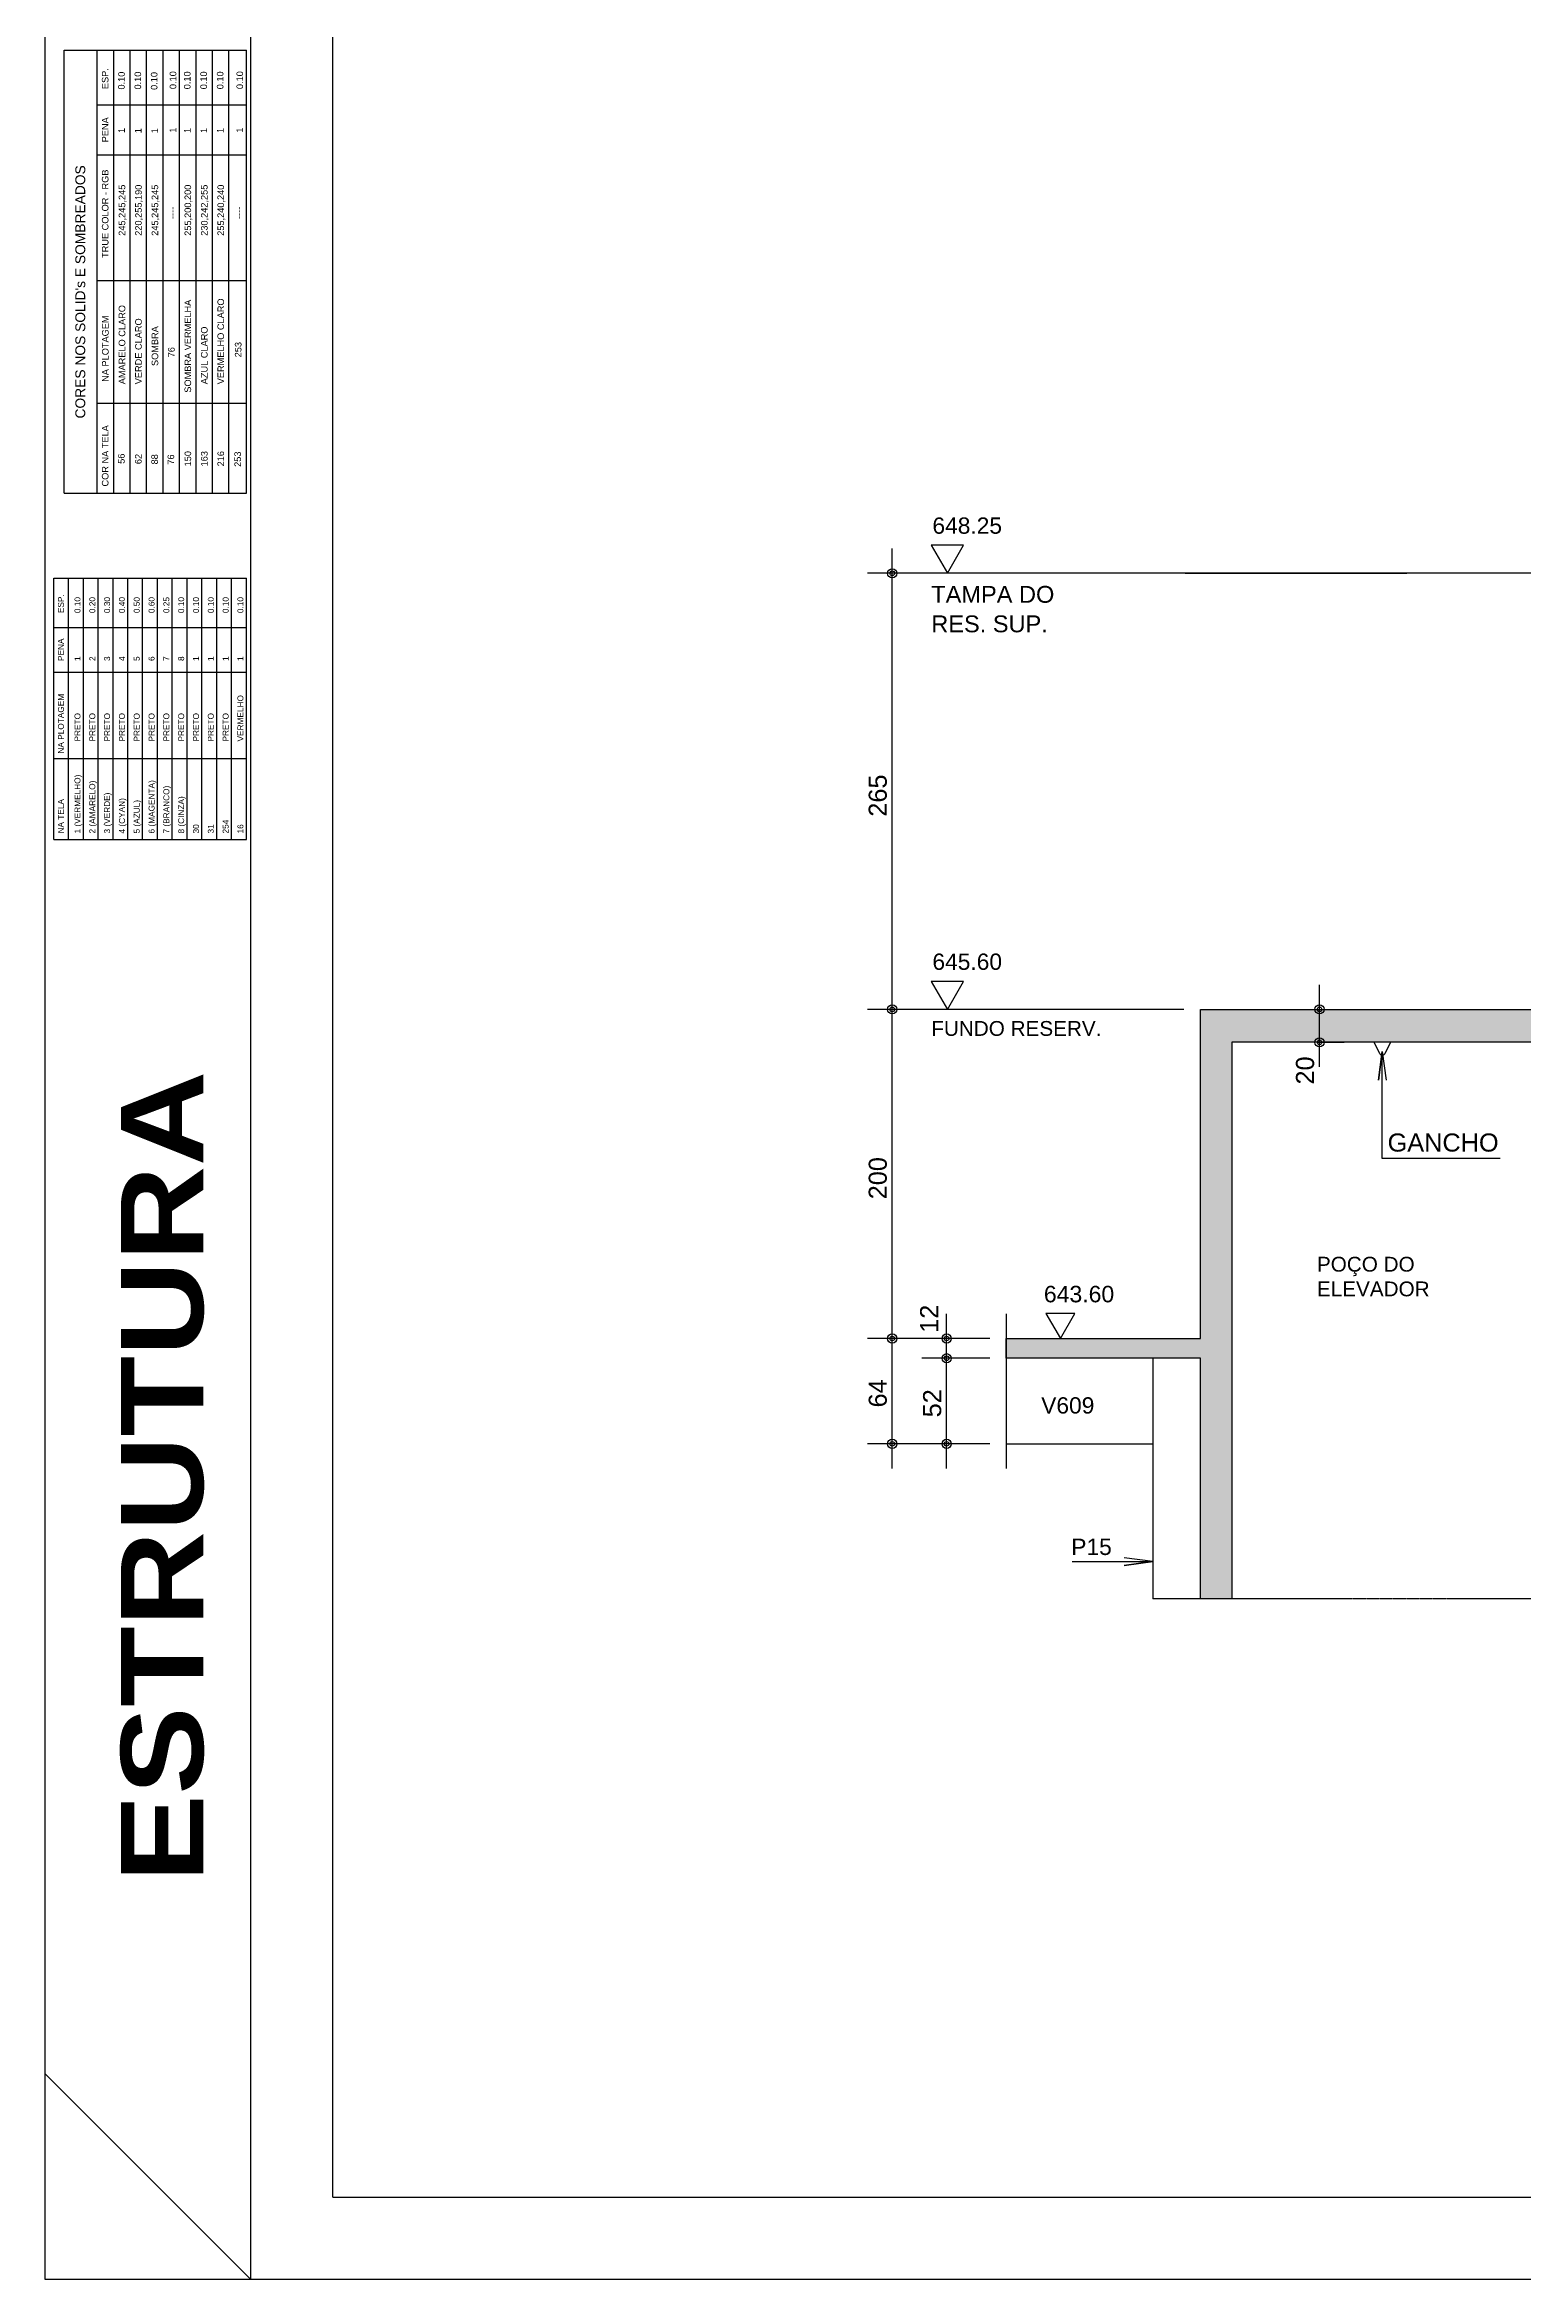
# Model space of a CAD drawing. Extents: x 0 to 5945, y 0 to 4205.
# Drawn here: x 0 to 898, y 0 to 1358 of the extents above; entities that cross this region are included whole.
import ezdxf

# ---------------------------------------------------------------- set-up
doc = ezdxf.new("R2010")
doc.units = 0
doc.header["$MEASUREMENT"] = 0
doc.linetypes.add('ESTILO_TQS_0006', pattern=[0.3, 0.2, -0.1])
doc.linetypes.add('ESTILO_TQS_0007', pattern=[2.1, 1.5, -0.2, 0.2, -0.2])
for name, color, linetype in [('MTH-179', 1, 'CONTINUOUS'), ('MTH-201', 4, 'CONTINUOUS'), ('MTH-224', 4, 'CONTINUOUS'), ('MTH-230', 1, 'CONTINUOUS'), ('MTH-COTAS7', 31, 'CONTINUOUS'), ('MTH-EIXO-217', 8, 'CONTINUOUS'), ('MTH-FACE-VIGA', 7, 'CONTINUOUS'), ('MTH-LINHA-CORTE', 5, 'CONTINUOUS'), ('MTH-MARGEM', 5, 'CONTINUOUS'), ('MTH-SIMB_COTA', 3, 'CONTINUOUS'), ('MTH-SOMBRA21', 150, 'CONTINUOUS'), ('MTH-TXT', 4, 'CONTINUOUS'), ('MTH-TXT-NEGRITO', 5, 'CONTINUOUS'), ('MTH-TXT-NOTAS', 3, 'CONTINUOUS')]:
    doc.layers.add(name, color=color, linetype=linetype)
doc.styles.add('TQS_ARIAL', font='arial.ttf')
doc.styles.add('TQS_ARIAL_BLACK', font='ariblk.ttf')

msp = doc.modelspace()

# ---------------------------------------------------------------- linework, layer by layer
at = {"layer": 'MTH-179', "linetype": 'Continuous'}
for p, q in [((0.00051, 4204.998729), (0.00051, -0.001759)), ((125.000518, 4204.998729), (125.000518, -0.001759)), ((0.00051, 124.998248), (125.000518, -0.001759)), ((0.00051, -0.001759), (5945.00051, -0.001759))]:
    msp.add_line(p, q, dxfattribs=at)
at = {"layer": 'MTH-201', "linetype": 'ESTILO_TQS_0006'}
msp.add_line((2226.121407, 413.456621), (673.121366, 413.456621), dxfattribs=at)
at = {"layer": 'MTH-224', "linetype": 'Continuous'}
for points in [[(538.613055, 1053.674005), (548.427504, 1036.675705), (558.240975, 1053.674005), (538.613055, 1053.674005)], [(538.613055, 788.674005), (548.427504, 771.675705), (558.240975, 788.674005), (538.613055, 788.674005)], [(608.194194, 586.974175), (617.027198, 571.675705), (625.859322, 586.974175), (608.194194, 586.974175)]]:
    msp.add_lwpolyline(points, dxfattribs=at)
at = {"layer": 'MTH-230', "linetype": 'Continuous'}
for p, q in [((11.917928, 1354.505155), (122.500514, 1354.505155)), ((31.917928, 1321.236259), (122.500514, 1321.236259)), ((31.917928, 1290.931698), (122.500514, 1290.931698)), ((31.917928, 1214.636888), (122.500514, 1214.636888)), ((31.917928, 1140.144532), (122.500514, 1140.144532)), ((11.917928, 1085.405508), (122.500514, 1085.405508)), ((5.500514, 1033.732136), (122.500514, 1033.732136)), ((5.500514, 1003.790129), (122.500514, 1003.790129)), ((5.500514, 976.516025), (122.500514, 976.516025)), ((5.500514, 924.217227), (122.500514, 924.217227)), ((5.500514, 874.952105), (122.500514, 874.952105))]:
    msp.add_line(p, q, dxfattribs=at)
for points in [[(11.917928, 1085.405508), (11.917928, 1354.505155)], [(31.917928, 1085.405508), (31.917928, 1354.505155)], [(41.917928, 1085.405508), (41.917928, 1354.505155)], [(51.917928, 1085.405508), (51.917928, 1354.505155)], [(61.917928, 1085.405508), (61.917928, 1354.505155)], [(71.917928, 1085.405508), (71.917928, 1354.505155)], [(81.917928, 1085.405508), (81.917928, 1354.505155)], [(91.917928, 1085.405508), (91.917928, 1354.505155)], [(101.917928, 1085.405508), (101.917928, 1354.505155)], [(111.917928, 1085.405508), (111.917928, 1354.505155)], [(122.500514, 1085.405508), (122.500514, 1354.505155)], [(5.500514, 874.952105), (5.500514, 1033.732136)], [(14.500514, 874.952105), (14.500514, 1033.732136)], [(23.500514, 874.952105), (23.500514, 1033.732136)], [(32.500514, 874.952105), (32.500514, 1033.732136)], [(41.500514, 874.952105), (41.500514, 1033.732136)], [(50.500514, 874.952105), (50.500514, 1033.732136)], [(59.500514, 874.952105), (59.500514, 1033.732136)], [(68.500514, 874.952105), (68.500514, 1033.732136)], [(77.500514, 874.952105), (77.500514, 1033.732136)], [(86.500514, 874.952105), (86.500514, 1033.732136)], [(95.500514, 874.952105), (95.500514, 1033.732136)], [(104.500514, 874.952105), (104.500514, 1033.732136)], [(113.500514, 874.952105), (113.500514, 1033.732136)], [(122.500514, 874.952105), (122.500514, 1033.732136)]]:
    msp.add_lwpolyline(points, dxfattribs=at)
at = {"layer": 'MTH-COTAS7', "linetype": 'Continuous'}
for p, q in [((514.886719, 756.675705), (514.886719, 1051.675705)), ((986.121367, 1036.675705), (499.886719, 1036.675705)), ((692.894473, 1036.675705), (827.458791, 1036.675705)), ((514.886719, 556.675705), (514.886719, 786.675705)), ((774.461165, 736.675705), (774.461165, 786.675705)), ((692.121367, 771.675705), (499.886719, 771.675705)), ((692.121367, 771.675705), (499.886719, 771.675705)), ((775.939773, 771.675705), (789.461165, 771.675705)), ((773.276838, 751.675705), (789.461165, 751.675705)), ((514.886719, 492.675705), (514.886719, 586.675705)), ((547.938397, 544.675705), (547.938397, 586.675705)), ((574.159976, 571.675705), (499.886719, 571.675705)), ((574.159976, 571.675705), (499.886719, 571.675705)), ((574.159976, 571.675705), (532.938397, 571.675705)), ((547.938397, 492.675705), (547.938397, 574.675705)), ((574.159976, 559.675705), (532.938397, 559.675705)), ((574.159976, 559.675705), (532.938397, 559.675705)), ((574.159976, 507.675705), (499.886719, 507.675705)), ((574.159976, 507.675705), (532.938397, 507.675705))]:
    msp.add_line(p, q, dxfattribs=at)
for points in [[(884.157841, 681.054873), (812.621367, 681.054873), (812.621367, 746.005148), (810.337159, 728.654863), (812.621367, 746.005148), (814.905576, 728.654863)], [(624.267026, 436.131561), (673.121366, 436.131561), (655.771081, 433.847353), (673.121366, 436.131561), (655.771081, 438.41577)]]:
    msp.add_lwpolyline(points, dxfattribs=at)
at = {"layer": 'MTH-EIXO-217', "linetype": 'ESTILO_TQS_0007'}
msp.add_line((584.159976, 586.675705), (584.159976, 492.675705), dxfattribs=at)
at = {"layer": 'MTH-FACE-VIGA', "linetype": 'Continuous'}
for p, q in [((673.121366, 559.675705), (673.121366, 413.456621)), ((584.159976, 507.675705), (673.121366, 507.675705))]:
    msp.add_line(p, q, dxfattribs=at)
at = {"layer": 'MTH-LINHA-CORTE', "linetype": 'Continuous'}
for p, q in [((807.412766, 751.675705), (810.847559, 745.081242)), ((814.395176, 745.081242), (817.829969, 751.675705))]:
    msp.add_line(p, q, dxfattribs=at)
for points in [[(584.159976, 571.675705), (702.121367, 571.675705), (702.121367, 771.675705), (1006.121367, 771.675705)], [(904.121367, 751.675705), (721.121367, 751.675705), (721.121367, 413.456621), (702.121367, 413.456621), (702.121367, 559.675705), (584.159976, 559.675705), (584.159976, 571.675705)]]:
    msp.add_lwpolyline(points, dxfattribs=at)
msp.add_arc((812.621367, 746.005148), 2, 207.513212, 332.486788, dxfattribs=at)
at = {"layer": 'MTH-MARGEM', "linetype": 'Continuous'}
for p, q in [((175.00051, 49.998195), (175.00051, 4154.998729)), ((175.00051, 49.998241), (5895.00051, 49.998241))]:
    msp.add_line(p, q, dxfattribs=at)
at = {"layer": 'MTH-SIMB_COTA', "linetype": 'Continuous'}
for centre, radius in [((514.886719, 1036.675705), 2.8), ((514.886719, 1036.675705), 1.4), ((514.886719, 771.675705), 2.8), ((514.886719, 771.675705), 2.8), ((774.461165, 771.675705), 2.8), ((514.886719, 771.675705), 1.4), ((514.886719, 771.675705), 1.4), ((774.461165, 771.675705), 1.4), ((774.461165, 751.675705), 2.8), ((774.461165, 751.675705), 1.4), ((514.886719, 571.675705), 2.8), ((514.886719, 571.675705), 2.8), ((514.886719, 571.675705), 1.4), ((514.886719, 571.675705), 1.4), ((547.938397, 571.675705), 2.8), ((547.938397, 571.675705), 1.4), ((547.938397, 559.675705), 2.8), ((547.938397, 559.675705), 2.8), ((547.938397, 559.675705), 1.4), ((547.938397, 559.675705), 1.4), ((514.886719, 507.675705), 2.8), ((514.886719, 507.675705), 1.4), ((547.938397, 507.675705), 2.8), ((547.938397, 507.675705), 1.4)]:
    msp.add_circle(centre, radius, dxfattribs=at)
at = {"layer": 'MTH-SOMBRA21', "linetype": 'Continuous'}
for points in [[(702.121367, 771.675705), (721.121367, 751.675705), (702.121367, 571.675705)], [(1006.121367, 771.675705), (721.121367, 751.675705), (702.121367, 771.675705)], [(1006.121367, 771.675705), (904.121367, 751.675705), (721.121367, 751.675705)], [(721.121367, 413.456621), (702.121367, 413.456621), (721.121367, 751.675705)], [(702.121367, 413.456621), (702.121367, 559.675705), (721.121367, 751.675705)], [(721.121367, 751.675705), (702.121367, 559.675705), (702.121367, 571.675705)], [(702.121367, 559.675705), (584.159976, 559.675705), (702.121367, 571.675705)], [(702.121367, 571.675705), (584.159976, 559.675705), (584.159976, 571.675705)]]:
    msp.add_solid(points, dxfattribs=at)

# ---------------------------------------------------------------- texts
at = {"layer": 'MTH-230', "linetype": 'Continuous', "style": 'TQS_ARIAL'}
for s, height, p in [('ESP.', 4, (38.737783, 1330.881358)), ('0.10', 4, (48.618788, 1330.619128)), ('0.10', 4, (58.579057, 1330.642967)), ('0.10', 4, (68.499593, 1330.404577)), ('0.10', 4, (79.929935, 1330.881358)), ('0.10', 4, (88.583825, 1330.785207)), ('0.10', 4, (98.583825, 1330.785207)), ('0.10', 4, (108.583825, 1330.785207)), ('0.10', 4, (120.512521, 1330.881358)), ('PENA', 4, (38.737783, 1298.566716)), ('1', 4, (48.706198, 1304.215525)), ('1', 4, (58.817447, 1304.072491)), ('1', 4, (68.817447, 1303.993027)), ('1', 4, (79.929935, 1304.390344)), ('1', 4, (88.679975, 1304.198043)), ('1', 4, (98.679975, 1304.198043)), ('1', 4, (108.679975, 1304.198043)), ('1', 4, (120.512521, 1304.390344)), ("CORES NOS SOLID's E SOMBREADOS", 6, (24.611848, 1130.730693)), ('TRUE COLOR - RGB', 4, (38.737783, 1228.297387)), ('245,245,245', 4, (48.95126, 1241.751821)), ('220,255,190', 4, (58.95126, 1241.751821)), ('245,245,245', 4, (68.95126, 1241.751821)), ('255,200,200', 4, (88.95126, 1241.751821)), ('230,242,255', 4, (98.95126, 1241.751821)), ('255,240,240', 4, (108.95126, 1241.751821)), ('----', 4, (79.418924, 1251.964882)), ('----', 4, (120.00151, 1251.964882)), ('AMARELO CLARO', 4, (48.95126, 1151.534961)), ('SOMBRA VERMELHA', 4, (88.95126, 1146.417551)), ('VERMELHO CLARO', 4, (108.95126, 1151.534961)), ('NA PLOTAGEM', 4, (38.829778, 1153.006705)), ('VERDE CLARO', 4, (58.95126, 1151.534961)), ('SOMBRA', 4, (68.95126, 1162.615689)), ('AZUL CLARO', 4, (98.95126, 1151.534961)), ('76', 4, (78.95126, 1167.901221)), ('253', 4, (119.533846, 1167.901221)), ('COR NA TELA', 4, (38.737783, 1089.405508)), ('56', 4, (48.583825, 1103.198698)), ('62', 4, (58.872277, 1103.006396)), ('88', 4, (68.776126, 1102.814095)), ('76', 4, (78.650169, 1102.670035)), ('150', 4, (88.968427, 1101.61792)), ('163', 4, (98.968427, 1101.61792)), ('216', 4, (108.968427, 1101.61792)), ('253', 4, (119.232754, 1101.330814)), ('ESP.', 3.6, (11.638383, 1012.470718)), ('0.10', 3.6, (21.71132, 1012.470718)), ('0.20', 3.6, (30.71132, 1012.470718)), ('0.30', 3.6, (39.71132, 1012.470718)), ('0.40', 3.6, (48.71132, 1012.470718)), ('0.50', 3.6, (57.71132, 1012.470718)), ('0.60', 3.6, (66.71132, 1012.470718)), ('0.25', 3.6, (75.71132, 1012.470718)), ('0.10', 3.6, (84.71132, 1012.470718)), ('0.10', 3.6, (93.71132, 1012.470718)), ('0.10', 3.6, (102.71132, 1012.470718)), ('0.10', 3.6, (111.71132, 1012.470718)), ('0.10', 3.6, (120.71132, 1012.470718)), ('PENA', 3.6, (11.638383, 983.38754)), ('1', 3.6, (21.71132, 983.38754)), ('2', 3.6, (30.71132, 983.38754)), ('3', 3.6, (39.71132, 983.38754)), ('4', 3.6, (48.71132, 983.38754)), ('5', 3.6, (57.71132, 983.38754)), ('6', 3.6, (66.71132, 983.38754)), ('7', 3.6, (75.71132, 983.38754)), ('8', 3.6, (84.71132, 983.38754)), ('1', 3.6, (93.71132, 983.38754)), ('1', 3.6, (102.71132, 983.38754)), ('1', 3.6, (111.71132, 983.38754)), ('1', 3.6, (120.71132, 983.38754)), ('NA PLOTAGEM', 3.6, (11.638383, 927.109546)), ('PRETO', 3.6, (21.71132, 934.453028)), ('PRETO', 3.6, (30.71132, 934.453028)), ('PRETO', 3.6, (39.71132, 934.453028)), ('PRETO', 3.6, (48.71132, 934.453028)), ('PRETO', 3.6, (57.71132, 934.453028)), ('PRETO', 3.6, (66.71132, 934.453028)), ('PRETO', 3.6, (75.71132, 934.453028)), ('PRETO', 3.6, (84.71132, 934.453028)), ('PRETO', 3.6, (93.71132, 934.453028)), ('PRETO', 3.6, (102.71132, 934.453028)), ('PRETO', 3.6, (111.71132, 934.453028)), ('VERMELHO', 3.6, (120.71132, 934.453028)), ('1 (VERMELHO)', 3.6, (21.71132, 878.552105)), ('2 (AMARELO)', 3.6, (30.71132, 878.552105)), ('6 (MAGENTA)', 3.6, (66.71132, 878.552105)), ('NA TELA', 3.6, (11.638383, 878.552105)), ('3 (VERDE)', 3.6, (39.71132, 878.552105)), ('4 (CYAN)', 3.6, (48.71132, 878.552105)), ('5 (AZUL)', 3.6, (57.71132, 878.552105)), ('7 (BRANCO)', 3.6, (75.71132, 878.552105)), ('8 (CINZA)', 3.6, (84.71132, 878.552105)), ('30', 3.6, (93.71132, 878.552105)), ('31', 3.6, (102.71132, 878.552105)), ('254', 3.6, (111.71132, 878.552105)), ('16', 3.6, (120.71132, 878.552105))]:
    msp.add_text(s, height=height, rotation=90, dxfattribs=at).set_placement(p)
at = {"layer": 'MTH-COTAS7', "linetype": 'Continuous', "style": 'TQS_ARIAL'}
for s, p in [('265', (511.586719, 888.775705)), ('20', (771.161165, 726.009042)), ('200', (511.586719, 656.275705)), ('12', (542.827312, 575.146635)), ('64', (511.586719, 529.775705)), ('52', (544.638397, 523.775705))]:
    msp.add_text(s, height=11, rotation=90, dxfattribs=at).set_placement(p)
at = {"layer": 'MTH-TXT', "linetype": 'Continuous', "style": 'TQS_ARIAL'}
for s, height, p in [('648.25', 9.9, (539.305564, 1060.700766)), ('645.60', 9.9, (539.305564, 795.700766)), ('643.60', 10, (607.027198, 593.675705)), ('V609', 9.9, (605.401121, 526.080939)), ('P15', 9.9, (623.658719, 440.131561))]:
    msp.add_text(s, height=height, dxfattribs=at).set_placement(p)
at = {"layer": 'MTH-TXT-NEGRITO', "linetype": 'Continuous', "style": 'TQS_ARIAL_BLACK'}
msp.add_text('ESTRUTURA', height=50, rotation=90, dxfattribs=at).set_placement((96.272957, 241.27068))
at = {"layer": 'MTH-TXT-NOTAS', "linetype": 'Continuous', "style": 'TQS_ARIAL'}
for s, height, p in [('TAMPA DO', 10.25, (538.613055, 1018.74181)), ('RES. SUP.', 10.25, (538.613055, 1000.820912)), ('FUNDO RESERV.', 9, (538.613055, 755.593346)), ('GANCHO', 11, (815.848269, 685.262649)), ('POÇO DO', 9, (772.902072, 612.323143)), ('ELEVADOR', 9, (772.902072, 597.323143))]:
    msp.add_text(s, height=height, dxfattribs=at).set_placement(p)

doc.saveas('drawing.dxf')
